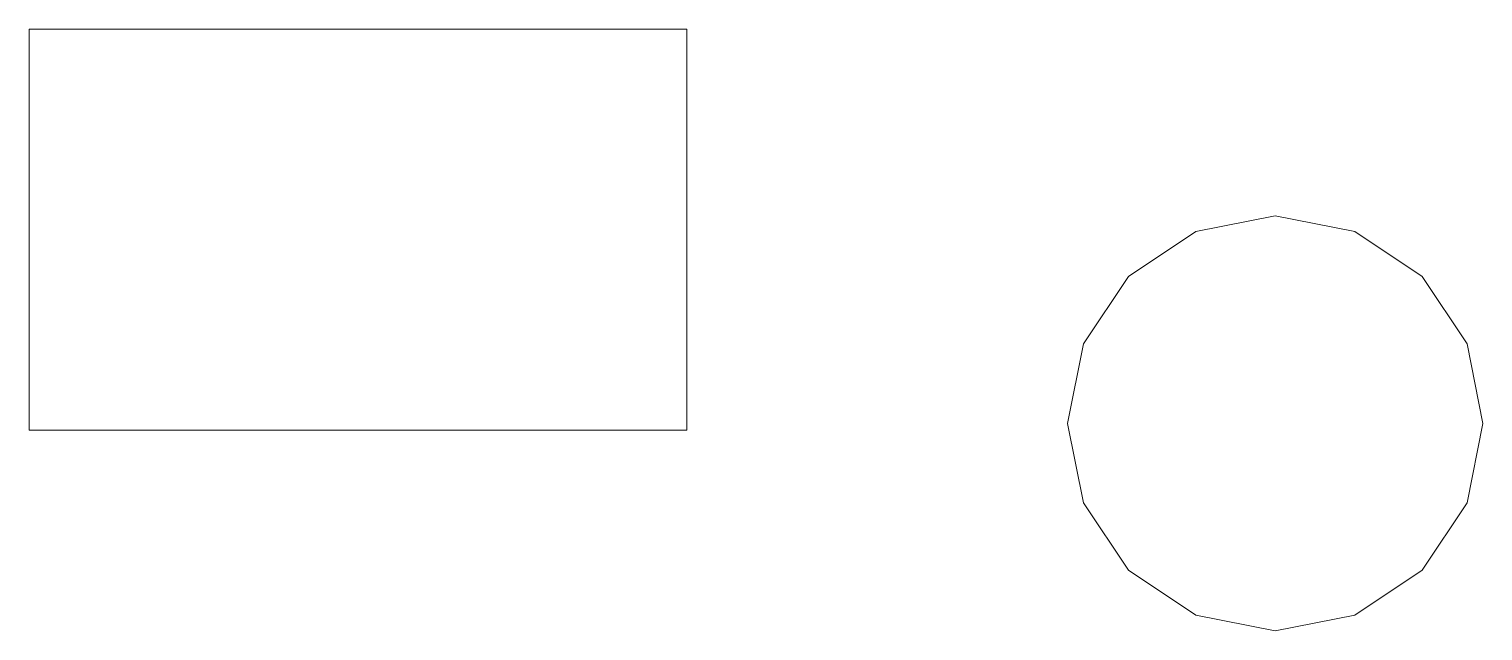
# Model space of a CAD drawing. Header units: millimetres. Extents: x 57.5 to 110, y 15 to 36.8.
import ezdxf

# ---------------------------------------------------------------- set-up
doc = ezdxf.new("R2010")
doc.units = ezdxf.units.MM
doc.header["$LTSCALE"] = 50
for name, color, linetype, lineweight in [('None', 7, 'Continuous', 5), ('Rosetta-2D', 7, 'Continuous', 5), ('Rosetta-Visible', 7, 'Continuous', 5)]:
    doc.layers.add(name, color=color, linetype=linetype, lineweight=lineweight)

# ---------------------------------------------------------------- blocks, each defined once
blk = doc.blocks.new('Rosetta-Hybrid (2D)')
at = {"color": 255, "linetype": 'Continuous', "lineweight": 5, "transparency": 33554687}
blk.add_wipeout([(0, 14.5), (23.75, 14.5), (23.75, 0), (0, 0)], dxfattribs=at).dxf.layer = 'Rosetta-2D'
at = {"layer": 'Rosetta-2D', "color": 7, "linetype": 'Continuous', "lineweight": 5, "transparency": 33554687, "flags": 128}
blk.add_lwpolyline([(0, 14.5), (23.75, 14.5), (23.75, 0), (0, 0)], close=True, dxfattribs=at)

msp = doc.modelspace()

# ---------------------------------------------------------------- linework, layer by layer
at = {"layer": 'Rosetta-Visible', "color": 7, "linetype": 'Continuous', "lineweight": 5, "transparency": 33554687}
for points in [[(105.37, 29.429), (102.5, 30), (99.63, 29.429)], [(105.37, 29.429), (102.5, 30), (99.63, 29.429)], [(99.63, 29.429), (99.63, 29.429), (102.5, 30), (102.5, 30), (99.63, 29.429)], [(102.5, 30), (102.5, 30), (105.37, 29.429), (105.37, 29.429), (102.5, 30)], [(99.63, 29.429), (97.197, 27.803)], [(99.63, 29.429), (97.197, 27.803)], [(97.197, 27.803), (97.197, 27.803), (99.63, 29.429), (99.63, 29.429), (97.197, 27.803)], [(107.803, 27.803), (105.37, 29.429)], [(107.803, 27.803), (105.37, 29.429)], [(105.37, 29.429), (105.37, 29.429), (107.803, 27.803), (107.803, 27.803), (105.37, 29.429)], [(97.197, 27.803), (95.571, 25.37), (95, 22.5)], [(97.197, 27.803), (95.571, 25.37), (95, 22.5)], [(95.571, 25.37), (95.571, 25.37), (97.197, 27.803), (97.197, 27.803), (95.571, 25.37)], [(110, 22.5), (109.429, 25.37), (107.803, 27.803)], [(110, 22.5), (109.429, 25.37), (107.803, 27.803)], [(107.803, 27.803), (107.803, 27.803), (109.429, 25.37), (109.429, 25.37), (107.803, 27.803)], [(95, 22.5), (95, 22.5), (95.571, 25.37), (95.571, 25.37), (95, 22.5)], [(109.429, 25.37), (109.429, 25.37), (110, 22.5), (110, 22.5), (109.429, 25.37)], [(95, 22.5), (95.571, 19.63), (97.197, 17.197)], [(95, 22.5), (95.571, 19.63), (97.197, 17.197)], [(95.571, 19.63), (95.571, 19.63), (95, 22.5), (95, 22.5), (95.571, 19.63)], [(107.803, 17.197), (109.429, 19.63), (110, 22.5)], [(107.803, 17.197), (109.429, 19.63), (110, 22.5)], [(110, 22.5), (110, 22.5), (109.429, 19.63), (109.429, 19.63), (110, 22.5)], [(97.197, 17.197), (97.197, 17.197), (95.571, 19.63), (95.571, 19.63), (97.197, 17.197)], [(109.429, 19.63), (109.429, 19.63), (107.803, 17.197), (107.803, 17.197), (109.429, 19.63)], [(97.197, 17.197), (99.63, 15.571)], [(97.197, 17.197), (99.63, 15.571)], [(99.63, 15.571), (99.63, 15.571), (97.197, 17.197), (97.197, 17.197), (99.63, 15.571)], [(105.37, 15.571), (107.803, 17.197)], [(105.37, 15.571), (107.803, 17.197)], [(107.803, 17.197), (107.803, 17.197), (105.37, 15.571), (105.37, 15.571), (107.803, 17.197)], [(99.63, 15.571), (102.5, 15), (105.37, 15.571)], [(99.63, 15.571), (102.5, 15), (105.37, 15.571)], [(102.5, 15), (102.5, 15), (99.63, 15.571), (99.63, 15.571), (102.5, 15)], [(105.37, 15.571), (105.37, 15.571), (102.5, 15), (102.5, 15), (105.37, 15.571)], [(102.5, 15), (102.5, 15), (102.5, 15), (102.5, 15)], [(102.5, 15), (102.5, 15), (102.5, 15), (102.5, 15)]]:
    msp.add_lwpolyline(points, dxfattribs=at)

# ---------------------------------------------------------------- block references
at = {"layer": 'None', "color": 7, "transparency": 33554687}
msp.add_blockref('Rosetta-Hybrid (2D)', (57.5, 22.25), dxfattribs=at)

doc.saveas('drawing.dxf')
